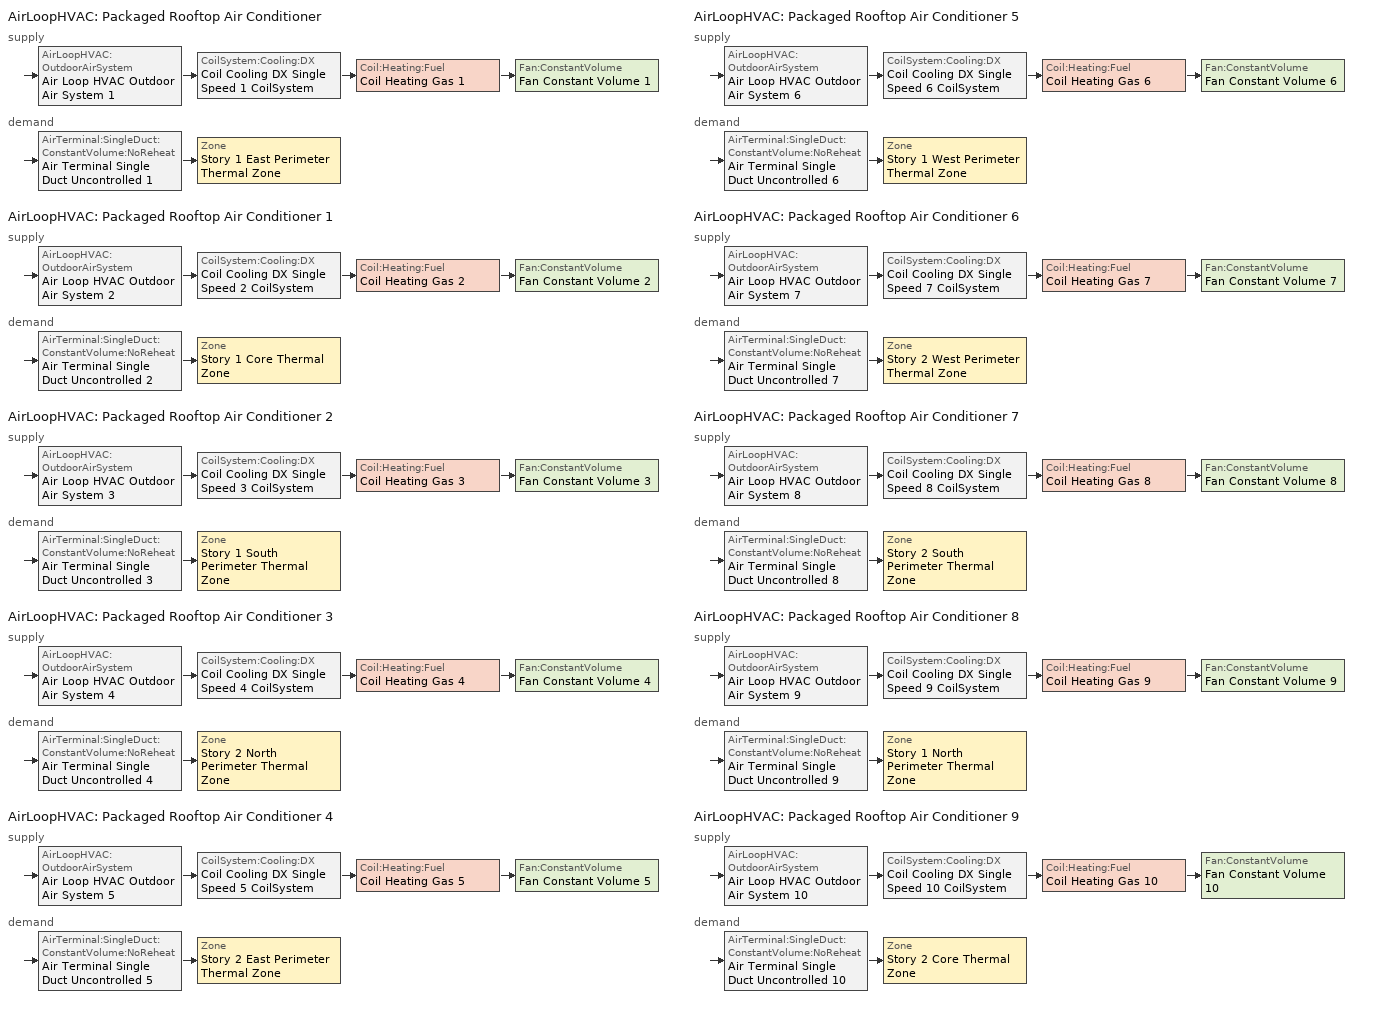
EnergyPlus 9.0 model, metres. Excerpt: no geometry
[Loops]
AirLoopHVAC 'Packaged Rooftop Air Conditioner'
 supply: AirLoopHVAC:OutdoorAirSystem 'Air Loop HVAC Outdoor Air System 1' > CoilSystem:Cooling:DX 'Coil Cooling DX Single Speed 1 CoilSystem' > Coil:Heating:Fuel 'Coil Heating Gas 1' > Fan:ConstantVolume 'Fan Constant Volume 1'
 demand: AirTerminal:SingleDuct:ConstantVolume:NoReheat 'Air Terminal Single Duct Uncontrolled 1' > Zone 'Story 1 East Perimeter Thermal Zone'
AirLoopHVAC 'Packaged Rooftop Air Conditioner 1'
 supply: AirLoopHVAC:OutdoorAirSystem 'Air Loop HVAC Outdoor Air System 2' > CoilSystem:Cooling:DX 'Coil Cooling DX Single Speed 2 CoilSystem' > Coil:Heating:Fuel 'Coil Heating Gas 2' > Fan:ConstantVolume 'Fan Constant Volume 2'
 demand: AirTerminal:SingleDuct:ConstantVolume:NoReheat 'Air Terminal Single Duct Uncontrolled 2' > Zone 'Story 1 Core Thermal Zone'
AirLoopHVAC 'Packaged Rooftop Air Conditioner 2'
 supply: AirLoopHVAC:OutdoorAirSystem 'Air Loop HVAC Outdoor Air System 3' > CoilSystem:Cooling:DX 'Coil Cooling DX Single Speed 3 CoilSystem' > Coil:Heating:Fuel 'Coil Heating Gas 3' > Fan:ConstantVolume 'Fan Constant Volume 3'
 demand: AirTerminal:SingleDuct:ConstantVolume:NoReheat 'Air Terminal Single Duct Uncontrolled 3' > Zone 'Story 1 South Perimeter Thermal Zone'
AirLoopHVAC 'Packaged Rooftop Air Conditioner 3'
 supply: AirLoopHVAC:OutdoorAirSystem 'Air Loop HVAC Outdoor Air System 4' > CoilSystem:Cooling:DX 'Coil Cooling DX Single Speed 4 CoilSystem' > Coil:Heating:Fuel 'Coil Heating Gas 4' > Fan:ConstantVolume 'Fan Constant Volume 4'
 demand: AirTerminal:SingleDuct:ConstantVolume:NoReheat 'Air Terminal Single Duct Uncontrolled 4' > Zone 'Story 2 North Perimeter Thermal Zone'
AirLoopHVAC 'Packaged Rooftop Air Conditioner 4'
 supply: AirLoopHVAC:OutdoorAirSystem 'Air Loop HVAC Outdoor Air System 5' > CoilSystem:Cooling:DX 'Coil Cooling DX Single Speed 5 CoilSystem' > Coil:Heating:Fuel 'Coil Heating Gas 5' > Fan:ConstantVolume 'Fan Constant Volume 5'
 demand: AirTerminal:SingleDuct:ConstantVolume:NoReheat 'Air Terminal Single Duct Uncontrolled 5' > Zone 'Story 2 East Perimeter Thermal Zone'
AirLoopHVAC 'Packaged Rooftop Air Conditioner 5'
 supply: AirLoopHVAC:OutdoorAirSystem 'Air Loop HVAC Outdoor Air System 6' > CoilSystem:Cooling:DX 'Coil Cooling DX Single Speed 6 CoilSystem' > Coil:Heating:Fuel 'Coil Heating Gas 6' > Fan:ConstantVolume 'Fan Constant Volume 6'
 demand: AirTerminal:SingleDuct:ConstantVolume:NoReheat 'Air Terminal Single Duct Uncontrolled 6' > Zone 'Story 1 West Perimeter Thermal Zone'
AirLoopHVAC 'Packaged Rooftop Air Conditioner 6'
 supply: AirLoopHVAC:OutdoorAirSystem 'Air Loop HVAC Outdoor Air System 7' > CoilSystem:Cooling:DX 'Coil Cooling DX Single Speed 7 CoilSystem' > Coil:Heating:Fuel 'Coil Heating Gas 7' > Fan:ConstantVolume 'Fan Constant Volume 7'
 demand: AirTerminal:SingleDuct:ConstantVolume:NoReheat 'Air Terminal Single Duct Uncontrolled 7' > Zone 'Story 2 West Perimeter Thermal Zone'
AirLoopHVAC 'Packaged Rooftop Air Conditioner 7'
 supply: AirLoopHVAC:OutdoorAirSystem 'Air Loop HVAC Outdoor Air System 8' > CoilSystem:Cooling:DX 'Coil Cooling DX Single Speed 8 CoilSystem' > Coil:Heating:Fuel 'Coil Heating Gas 8' > Fan:ConstantVolume 'Fan Constant Volume 8'
 demand: AirTerminal:SingleDuct:ConstantVolume:NoReheat 'Air Terminal Single Duct Uncontrolled 8' > Zone 'Story 2 South Perimeter Thermal Zone'
AirLoopHVAC 'Packaged Rooftop Air Conditioner 8'
 supply: AirLoopHVAC:OutdoorAirSystem 'Air Loop HVAC Outdoor Air System 9' > CoilSystem:Cooling:DX 'Coil Cooling DX Single Speed 9 CoilSystem' > Coil:Heating:Fuel 'Coil Heating Gas 9' > Fan:ConstantVolume 'Fan Constant Volume 9'
 demand: AirTerminal:SingleDuct:ConstantVolume:NoReheat 'Air Terminal Single Duct Uncontrolled 9' > Zone 'Story 1 North Perimeter Thermal Zone'
AirLoopHVAC 'Packaged Rooftop Air Conditioner 9'
 supply: AirLoopHVAC:OutdoorAirSystem 'Air Loop HVAC Outdoor Air System 10' > CoilSystem:Cooling:DX 'Coil Cooling DX Single Speed 10 CoilSystem' > Coil:Heating:Fuel 'Coil Heating Gas 10' > Fan:ConstantVolume 'Fan Constant Volume 10'
 demand: AirTerminal:SingleDuct:ConstantVolume:NoReheat 'Air Terminal Single Duct Uncontrolled 10' > Zone 'Story 2 Core Thermal Zone'
[ZoneControl:Thermostat] Control Object Type 1=ThermostatSetpoint:DualSetpoint
Name | Zone or ZoneList | Control Type Schedule | Control Name 1
Story 1 Core Thermal Zone Thermostat | Story 1 Core Thermal Zone | Story 1 Core Thermal Zone Thermostat Schedule | Thermostat Setpoint Dual Setpoint 2
Story 1 East Perimeter Thermal Zone Thermostat | Story 1 East Perimeter Thermal Zone | Story 1 East Perimeter Thermal Zone Thermostat Schedule | Thermostat Setpoint Dual Setpoint 1
Story 1 North Perimeter Thermal Zone Thermostat | Story 1 North Perimeter Thermal Zone | Story 1 North Perimeter Thermal Zone Thermostat Schedule | Thermostat Setpoint Dual Setpoint 9
Story 1 South Perimeter Thermal Zone Thermostat | Story 1 South Perimeter Thermal Zone | Story 1 South Perimeter Thermal Zone Thermostat Schedule | Thermostat Setpoint Dual Setpoint 3
Story 1 West Perimeter Thermal Zone Thermostat | Story 1 West Perimeter Thermal Zone | Story 1 West Perimeter Thermal Zone Thermostat Schedule | Thermostat Setpoint Dual Setpoint 6
Story 2 Core Thermal Zone Thermostat | Story 2 Core Thermal Zone | Story 2 Core Thermal Zone Thermostat Schedule | Thermostat Setpoint Dual Setpoint 10
Story 2 East Perimeter Thermal Zone Thermostat | Story 2 East Perimeter Thermal Zone | Story 2 East Perimeter Thermal Zone Thermostat Schedule | Thermostat Setpoint Dual Setpoint 5
Story 2 North Perimeter Thermal Zone Thermostat | Story 2 North Perimeter Thermal Zone | Story 2 North Perimeter Thermal Zone Thermostat Schedule | Thermostat Setpoint Dual Setpoint 4
Story 2 South Perimeter Thermal Zone Thermostat | Story 2 South Perimeter Thermal Zone | Story 2 South Perimeter Thermal Zone Thermostat Schedule | Thermostat Setpoint Dual Setpoint 8
Story 2 West Perimeter Thermal Zone Thermostat | Story 2 West Perimeter Thermal Zone | Story 2 West Perimeter Thermal Zone Thermostat Schedule | Thermostat Setpoint Dual Setpoint 7
[ThermostatSetpoint:DualSetpoint] Heating Setpoint Temperature Schedule=Heating Sch; Cooling Setpoint Temperature Schedule=Cooling Sch
Thermostat Setpoint Dual Setpoint 2; Thermostat Setpoint Dual Setpoint 1; Thermostat Setpoint Dual Setpoint 9; Thermostat Setpoint Dual Setpoint 3; Thermostat Setpoint Dual Setpoint 6; Thermostat Setpoint Dual Setpoint 10; Thermostat Setpoint Dual Setpoint 5; Thermostat Setpoint Dual Setpoint 4; Thermostat Setpoint Dual Setpoint 8; Thermostat Setpoint Dual Setpoint 7
[AirTerminal:SingleDuct:ConstantVolume:NoReheat] Availability Schedule=Always On Discrete; Maximum Air Flow Rate {m3/s}=AutoSize
Air Terminal Single Duct Uncontrolled 2; Air Terminal Single Duct Uncontrolled 1; Air Terminal Single Duct Uncontrolled 9; Air Terminal Single Duct Uncontrolled 3; Air Terminal Single Duct Uncontrolled 6; Air Terminal Single Duct Uncontrolled 10; Air Terminal Single Duct Uncontrolled 5; Air Terminal Single Duct Uncontrolled 4; Air Terminal Single Duct Uncontrolled 8; Air Terminal Single Duct Uncontrolled 7
[Zone equipment]
Story 1 Core Thermal Zone: Air Terminal Single Duct Uncontrolled 2
Story 1 East Perimeter Thermal Zone: Air Terminal Single Duct Uncontrolled 1
Story 1 North Perimeter Thermal Zone: Air Terminal Single Duct Uncontrolled 9
Story 1 South Perimeter Thermal Zone: Air Terminal Single Duct Uncontrolled 3
Story 1 West Perimeter Thermal Zone: Air Terminal Single Duct Uncontrolled 6
Story 2 Core Thermal Zone: Air Terminal Single Duct Uncontrolled 10
Story 2 East Perimeter Thermal Zone: Air Terminal Single Duct Uncontrolled 5
Story 2 North Perimeter Thermal Zone: Air Terminal Single Duct Uncontrolled 4
Story 2 South Perimeter Thermal Zone: Air Terminal Single Duct Uncontrolled 8
Story 2 West Perimeter Thermal Zone: Air Terminal Single Duct Uncontrolled 7
[Sizing:Zone] Zone Cooling Design Supply Air Temperature Input Method=SupplyAirTemperature; Zone Cooling Design Supply Air Temperature {C}=14; Zone Cooling Design Supply Air Temperature Difference {deltaC}=11.11; Zone Heating Design Supply Air Temperature Input Method=SupplyAirTemperature; Zone Heating Design Supply Air Temperature {C}=40; Zone Heating Design Supply Air Temperature Difference {deltaC}=11.11; Zone Cooling Design Supply Air Humidity Ratio {kgWater/kgDryAir}=0.0085; Zone Heating Design Supply Air Humidity Ratio {kgWater/kgDryAir}=0.008; Design Specification Outdoor Air Object=Baseline Model OA; Cooling Design Air Flow Method=DesignDay; Cooling Design Air Flow Rate {m3/s}=0; Cooling Minimum Air Flow per Zone Floor Area {m3/s-m2}=0.000762; Cooling Minimum Air Flow {m3/s}=0; Cooling Minimum Air Flow Fraction=0; Heating Design Air Flow Method=DesignDay; Heating Design Air Flow Rate {m3/s}=0; Heating Maximum Air Flow per Zone Floor Area {m3/s-m2}=0.002032; Heating Maximum Air Flow {m3/s}=0.141576; Heating Maximum Air Flow Fraction=0.3; Account for Dedicated Outdoor Air System=No
Name | Design Specification Zone Air Distribution Object
Story 1 Core Thermal Zone | Story 1 Core Thermal Zone Design Spec Zone Air Dist
Story 1 East Perimeter Thermal Zone | Story 1 East Perimeter Thermal Zone Design Spec Zone Air Dist
Story 1 North Perimeter Thermal Zone | Story 1 North Perimeter Thermal Zone Design Spec Zone Air Dist
Story 1 South Perimeter Thermal Zone | Story 1 South Perimeter Thermal Zone Design Spec Zone Air Dist
Story 1 West Perimeter Thermal Zone | Story 1 West Perimeter Thermal Zone Design Spec Zone Air Dist
Story 2 Core Thermal Zone | Story 2 Core Thermal Zone Design Spec Zone Air Dist
Story 2 East Perimeter Thermal Zone | Story 2 East Perimeter Thermal Zone Design Spec Zone Air Dist
Story 2 North Perimeter Thermal Zone | Story 2 North Perimeter Thermal Zone Design Spec Zone Air Dist
Story 2 South Perimeter Thermal Zone | Story 2 South Perimeter Thermal Zone Design Spec Zone Air Dist
Story 2 West Perimeter Thermal Zone | Story 2 West Perimeter Thermal Zone Design Spec Zone Air Dist
[DesignSpecification:ZoneAirDistribution] Zone Air Distribution Effectiveness in Cooling Mode=1; Zone Air Distribution Effectiveness in Heating Mode=1
Story 1 Core Thermal Zone Design Spec Zone Air Dist; Story 1 East Perimeter Thermal Zone Design Spec Zone Air Dist; Story 1 North Perimeter Thermal Zone Design Spec Zone Air Dist; Story 1 South Perimeter Thermal Zone Design Spec Zone Air Dist; Story 1 West Perimeter Thermal Zone Design Spec Zone Air Dist; Story 2 Core Thermal Zone Design Spec Zone Air Dist; Story 2 East Perimeter Thermal Zone Design Spec Zone Air Dist; Story 2 North Perimeter Thermal Zone Design Spec Zone Air Dist; Story 2 South Perimeter Thermal Zone Design Spec Zone Air Dist; Story 2 West Perimeter Thermal Zone Design Spec Zone Air Dist
[Controller:MechanicalVentilation] Availability Schedule=Always On Discrete; Demand Controlled Ventilation=No; System Outdoor Air Method=ZoneSum; Design Specification Outdoor Air Object Name 1=Baseline Model OA
Name | Zone Name 1 | Design Specification Zone Air Distribution Object Name 1
Controller Mechanical Ventilation 2 | Story 1 Core Thermal Zone | Story 1 Core Thermal Zone Design Spec Zone Air Dist
Controller Mechanical Ventilation 1 | Story 1 East Perimeter Thermal Zone | Story 1 East Perimeter Thermal Zone Design Spec Zone Air Dist
Controller Mechanical Ventilation 9 | Story 1 North Perimeter Thermal Zone | Story 1 North Perimeter Thermal Zone Design Spec Zone Air Dist
Controller Mechanical Ventilation 3 | Story 1 South Perimeter Thermal Zone | Story 1 South Perimeter Thermal Zone Design Spec Zone Air Dist
Controller Mechanical Ventilation 6 | Story 1 West Perimeter Thermal Zone | Story 1 West Perimeter Thermal Zone Design Spec Zone Air Dist
Controller Mechanical Ventilation 10 | Story 2 Core Thermal Zone | Story 2 Core Thermal Zone Design Spec Zone Air Dist
Controller Mechanical Ventilation 5 | Story 2 East Perimeter Thermal Zone | Story 2 East Perimeter Thermal Zone Design Spec Zone Air Dist
Controller Mechanical Ventilation 4 | Story 2 North Perimeter Thermal Zone | Story 2 North Perimeter Thermal Zone Design Spec Zone Air Dist
Controller Mechanical Ventilation 8 | Story 2 South Perimeter Thermal Zone | Story 2 South Perimeter Thermal Zone Design Spec Zone Air Dist
Controller Mechanical Ventilation 7 | Story 2 West Perimeter Thermal Zone | Story 2 West Perimeter Thermal Zone Design Spec Zone Air Dist
[DesignSpecification:OutdoorAir]
Baseline Model OA: Outdoor Air Method=Sum; Outdoor Air Flow per Person {m3/s-person}=0.00943895; Outdoor Air Flow per Zone Floor Area {m3/s-m2}=0; Outdoor Air Flow per Zone {m3/s}=0; Outdoor Air Flow Air Changes per Hour {1/hr}=0
[AirLoopHVAC] Design Supply Air Flow Rate {m3/s}=AutoSize
Packaged Rooftop Air Conditioner; Packaged Rooftop Air Conditioner 1; Packaged Rooftop Air Conditioner 2; Packaged Rooftop Air Conditioner 3; Packaged Rooftop Air Conditioner 4; Packaged Rooftop Air Conditioner 5; Packaged Rooftop Air Conditioner 6; Packaged Rooftop Air Conditioner 7; Packaged Rooftop Air Conditioner 8; Packaged Rooftop Air Conditioner 9
[Sizing:System] Type of Load to Size On=Sensible; Design Outdoor Air Flow Rate {m3/s}=Autosize; Central Heating Maximum System Air Flow Ratio=1; Preheat Design Temperature {C}=7; Preheat Design Humidity Ratio {kgWater/kgDryAir}=0.008; Precool Design Temperature {C}=12.8; Precool Design Humidity Ratio {kgWater/kgDryAir}=0.008; Central Cooling Design Supply Air Temperature {C}=12.8; Central Heating Design Supply Air Temperature {C}=40; Type of Zone Sum to Use=NonCoincident; 100% Outdoor Air in Cooling=Yes; 100% Outdoor Air in Heating=Yes; Central Cooling Design Supply Air Humidity Ratio {kgWater/kgDryAir}=0.0085; Central Heating Design Supply Air Humidity Ratio {kgWater/kgDryAir}=0.008; Cooling Supply Air Flow Rate Method=DesignDay; Cooling Supply Air Flow Rate {m3/s}=0; Cooling Supply Air Flow Rate Per Floor Area {m3/s-m2}=0.00996765; Cooling Fraction of Autosized Cooling Supply Air Flow Rate=1; Cooling Supply Air Flow Rate Per Unit Cooling Capacity {m3/s-W}=3.94755e-05; Heating Supply Air Flow Rate Method=DesignDay; Heating Supply Air Flow Rate {m3/s}=0; Heating Supply Air Flow Rate Per Floor Area {m3/s-m2}=0.00996765; Heating Fraction of Autosized Heating Supply Air Flow Rate=1; Heating Fraction of Autosized Cooling Supply Air Flow Rate=1; Heating Supply Air Flow Rate Per Unit Heating Capacity {m3/s-W}=3.15882e-05; System Outdoor Air Method=ZoneSum; Zone Maximum Outdoor Air Fraction=1; Cooling Design Capacity Method=CoolingDesignCapacity; Cooling Design Capacity {W}=Autosize; Cooling Design Capacity Per Floor Area {W/m2}=234.7; Fraction of Autosized Cooling Design Capacity=1; Heating Design Capacity Method=HeatingDesignCapacity; Heating Design Capacity {W}=Autosize; Heating Design Capacity Per Floor Area {W/m2}=157; Fraction of Autosized Heating Design Capacity=1; Central Cooling Capacity Control Method=OnOff
Packaged Rooftop Air Conditioner; Packaged Rooftop Air Conditioner 1; Packaged Rooftop Air Conditioner 2; Packaged Rooftop Air Conditioner 3; Packaged Rooftop Air Conditioner 4; Packaged Rooftop Air Conditioner 5; Packaged Rooftop Air Conditioner 6; Packaged Rooftop Air Conditioner 7; Packaged Rooftop Air Conditioner 8; Packaged Rooftop Air Conditioner 9
[Controller:OutdoorAir] Minimum Outdoor Air Flow Rate {m3/s}=0; Maximum Outdoor Air Flow Rate {m3/s}=Autosize; Economizer Control Type=NoEconomizer; Economizer Control Action Type=ModulateFlow; Economizer Maximum Limit Dry-Bulb Temperature {C}=28; Economizer Maximum Limit Enthalpy {J/kg}=64000; Economizer Minimum Limit Dry-Bulb Temperature {C}=-100; Lockout Type=NoLockout; Minimum Limit Type=FixedMinimum; High Humidity Control=No; Control High Indoor Humidity Based on Outdoor Humidity Ratio=Yes; Heat Recovery Bypass Control Type=BypassWhenWithinEconomizerLimits
Name | Mechanical Ventilation Controller
Controller Outdoor Air 1 | Controller Mechanical Ventilation 1
Controller Outdoor Air 2 | Controller Mechanical Ventilation 2
Controller Outdoor Air 3 | Controller Mechanical Ventilation 3
Controller Outdoor Air 4 | Controller Mechanical Ventilation 4
Controller Outdoor Air 5 | Controller Mechanical Ventilation 5
Controller Outdoor Air 6 | Controller Mechanical Ventilation 6
Controller Outdoor Air 7 | Controller Mechanical Ventilation 7
Controller Outdoor Air 8 | Controller Mechanical Ventilation 8
Controller Outdoor Air 9 | Controller Mechanical Ventilation 9
Controller Outdoor Air 10 | Controller Mechanical Ventilation 10
[SetpointManager:MixedAir] Control Variable=Temperature
Node 18 OS Default SPM; Node 19 OS Default SPM; Node 20 OS Default SPM; Node 29 OS Default SPM; Node 30 OS Default SPM; Node 31 OS Default SPM; Node 40 OS Default SPM; Node 41 OS Default SPM; Node 42 OS Default SPM; Node 51 OS Default SPM; Node 52 OS Default SPM; Node 53 OS Default SPM; Node 62 OS Default SPM; Node 63 OS Default SPM; Node 64 OS Default SPM; Node 73 OS Default SPM; Node 74 OS Default SPM; Node 75 OS Default SPM; Node 84 OS Default SPM; Node 85 OS Default SPM; Node 86 OS Default SPM; Node 95 OS Default SPM; Node 96 OS Default SPM; Node 97 OS Default SPM; Node 106 OS Default SPM; Node 107 OS Default SPM; Node 108 OS Default SPM; Node 117 OS Default SPM; Node 118 OS Default SPM; Node 119 OS Default SPM
[CoilSystem:Cooling:DX] Availability Schedule=Always On Discrete
Name | Cooling Coil
Coil Cooling DX Single Speed 1 CoilSystem | Coil Cooling DX Single Speed 1
Coil Cooling DX Single Speed 2 CoilSystem | Coil Cooling DX Single Speed 2
Coil Cooling DX Single Speed 3 CoilSystem | Coil Cooling DX Single Speed 3
Coil Cooling DX Single Speed 4 CoilSystem | Coil Cooling DX Single Speed 4
Coil Cooling DX Single Speed 5 CoilSystem | Coil Cooling DX Single Speed 5
Coil Cooling DX Single Speed 6 CoilSystem | Coil Cooling DX Single Speed 6
Coil Cooling DX Single Speed 7 CoilSystem | Coil Cooling DX Single Speed 7
Coil Cooling DX Single Speed 8 CoilSystem | Coil Cooling DX Single Speed 8
Coil Cooling DX Single Speed 9 CoilSystem | Coil Cooling DX Single Speed 9
Coil Cooling DX Single Speed 10 CoilSystem | Coil Cooling DX Single Speed 10
[Coil:Cooling:DX:SingleSpeed] Availability Schedule=Always On Discrete; Gross Rated Total Cooling Capacity {W}=Autosize; Gross Rated Sensible Heat Ratio=Autosize; Gross Rated Cooling COP {W/W}=3; Rated Air Flow Rate {m3/s}=Autosize; Rated Evaporator Fan Power Per Volume Flow Rate {W/(m3/s)}=773.3; Condenser Type=AirCooled; Evaporative Condenser Effectiveness=0; Evaporative Condenser Air Flow Rate {m3/s}=Autosize; Evaporative Condenser Pump Rated Power Consumption {W}=Autosize; Crankcase Heater Capacity {W}=0; Maximum Outdoor Dry-Bulb Temperature for Crankcase Heater Operation {C}=0; Basin Heater Capacity {W/K}=0; Basin Heater Setpoint Temperature {C}=10
Name | Total Cooling Capacity Function of Temperature Curve | Total Cooling Capacity Function of Flow Fraction Curve | Energy Input Ratio Function of Temperature Curve | Energy Input Ratio Function of Flow Fraction Curve | Part Load Fraction Correlation Curve
Coil Cooling DX Single Speed 1 | Curve Biquadratic 1 | Curve Quadratic 1 | Curve Biquadratic 2 | Curve Quadratic 2 | Curve Quadratic 3
Coil Cooling DX Single Speed 2 | Curve Biquadratic 3 | Curve Quadratic 4 | Curve Biquadratic 4 | Curve Quadratic 5 | Curve Quadratic 6
Coil Cooling DX Single Speed 3 | Curve Biquadratic 5 | Curve Quadratic 7 | Curve Biquadratic 6 | Curve Quadratic 8 | Curve Quadratic 9
Coil Cooling DX Single Speed 4 | Curve Biquadratic 7 | Curve Quadratic 10 | Curve Biquadratic 8 | Curve Quadratic 11 | Curve Quadratic 12
Coil Cooling DX Single Speed 5 | Curve Biquadratic 9 | Curve Quadratic 13 | Curve Biquadratic 10 | Curve Quadratic 14 | Curve Quadratic 15
Coil Cooling DX Single Speed 6 | Curve Biquadratic 11 | Curve Quadratic 16 | Curve Biquadratic 12 | Curve Quadratic 17 | Curve Quadratic 18
Coil Cooling DX Single Speed 7 | Curve Biquadratic 13 | Curve Quadratic 19 | Curve Biquadratic 14 | Curve Quadratic 20 | Curve Quadratic 21
Coil Cooling DX Single Speed 8 | Curve Biquadratic 15 | Curve Quadratic 22 | Curve Biquadratic 16 | Curve Quadratic 23 | Curve Quadratic 24
Coil Cooling DX Single Speed 9 | Curve Biquadratic 17 | Curve Quadratic 25 | Curve Biquadratic 18 | Curve Quadratic 26 | Curve Quadratic 27
Coil Cooling DX Single Speed 10 | Curve Biquadratic 19 | Curve Quadratic 28 | Curve Biquadratic 20 | Curve Quadratic 29 | Curve Quadratic 30
[Coil:Heating:Fuel] Availability Schedule=Always On Discrete; Fuel Type=NaturalGas; Burner Efficiency=0.8; Nominal Capacity {W}=AutoSize; Parasitic Electric Load {W}=0; Parasitic Fuel Load {W}=0
Coil Heating Gas 1; Coil Heating Gas 2; Coil Heating Gas 3; Coil Heating Gas 4; Coil Heating Gas 5; Coil Heating Gas 6; Coil Heating Gas 7; Coil Heating Gas 8; Coil Heating Gas 9; Coil Heating Gas 10
[Fan:ConstantVolume] Availability Schedule=Always On Discrete; Fan Total Efficiency=0.7; Pressure Rise {Pa}=500; Maximum Flow Rate {m3/s}=AutoSize; Motor Efficiency=0.9; Motor In Airstream Fraction=1
Fan Constant Volume 1; Fan Constant Volume 2; Fan Constant Volume 3; Fan Constant Volume 4; Fan Constant Volume 5; Fan Constant Volume 6; Fan Constant Volume 7; Fan Constant Volume 8; Fan Constant Volume 9; Fan Constant Volume 10
[SetpointManager:SingleZone:Reheat] Control Variable=Temperature; Minimum Supply Air Temperature {C}=14; Maximum Supply Air Temperature {C}=40
Name | Control Zone
Setpoint Manager Single Zone Reheat 1 | Story 1 East Perimeter Thermal Zone
Setpoint Manager Single Zone Reheat 2 | Story 1 Core Thermal Zone
Setpoint Manager Single Zone Reheat 3 | Story 1 South Perimeter Thermal Zone
Setpoint Manager Single Zone Reheat 4 | Story 2 North Perimeter Thermal Zone
Setpoint Manager Single Zone Reheat 5 | Story 2 East Perimeter Thermal Zone
Setpoint Manager Single Zone Reheat 6 | Story 1 West Perimeter Thermal Zone
Setpoint Manager Single Zone Reheat 7 | Story 2 West Perimeter Thermal Zone
Setpoint Manager Single Zone Reheat 8 | Story 2 South Perimeter Thermal Zone
Setpoint Manager Single Zone Reheat 9 | Story 1 North Perimeter Thermal Zone
Setpoint Manager Single Zone Reheat 10 | Story 2 Core Thermal Zone
[EnergyManagementSystem:Sensor]
Name | Output:Variable or Output:Meter Index Key | Output:Variable or Output:Meter
Packaged_Rooftop_Air_Conditioner_1_Exhaust_Air_Flow_Sensor | Node 28 | System Node Mass Flow Rate
Packaged_Rooftop_Air_Conditioner_1_Exhaust_Air_Humidity_Sensor | Node 28 | System Node Relative Humidity
Packaged_Rooftop_Air_Conditioner_1_Exhaust_Air_Pressure_Sensor | Node 28 | System Node Pressure
Packaged_Rooftop_Air_Conditioner_1_Exhaust_Air_Temp_Sensor | Node 28 | System Node Temperature
Packaged_Rooftop_Air_Conditioner_1_Outside_Air_Damper_Sensor | Packaged Rooftop Air Conditioner 1 | Air System Outdoor Air Flow Fraction
Packaged_Rooftop_Air_Conditioner_1_Outside_Air_Flow_Sensor | Node 27 | System Node Mass Flow Rate
Packaged_Rooftop_Air_Conditioner_1_Outside_Air_Humidity_Sensor | Node 27 | System Node Relative Humidity
Packaged_Rooftop_Air_Conditioner_1_Outside_Air_Pressure_Sensor | Node 27 | System Node Pressure
Packaged_Rooftop_Air_Conditioner_1_Outside_Air_Temp_Sensor | Node 27 | System Node Temperature
Packaged_Rooftop_Air_Conditioner_1_Return_Air_Flow_Sensor | Node 22 | System Node Mass Flow Rate
Packaged_Rooftop_Air_Conditioner_1_Return_Air_Humidity_Sensor | Node 22 | System Node Relative Humidity
Packaged_Rooftop_Air_Conditioner_1_Return_Air_Pressure_Sensor | Node 22 | System Node Pressure
Packaged_Rooftop_Air_Conditioner_1_Return_Air_Temp_Sensor | Node 22 | System Node Temperature
Packaged_Rooftop_Air_Conditioner_2_Exhaust_Air_Flow_Sensor | Node 39 | System Node Mass Flow Rate
Packaged_Rooftop_Air_Conditioner_2_Exhaust_Air_Humidity_Sensor | Node 39 | System Node Relative Humidity
Packaged_Rooftop_Air_Conditioner_2_Exhaust_Air_Pressure_Sensor | Node 39 | System Node Pressure
Packaged_Rooftop_Air_Conditioner_2_Exhaust_Air_Temp_Sensor | Node 39 | System Node Temperature
Packaged_Rooftop_Air_Conditioner_2_Outside_Air_Damper_Sensor | Packaged Rooftop Air Conditioner 2 | Air System Outdoor Air Flow Fraction
Packaged_Rooftop_Air_Conditioner_2_Outside_Air_Flow_Sensor | Node 38 | System Node Mass Flow Rate
Packaged_Rooftop_Air_Conditioner_2_Outside_Air_Humidity_Sensor | Node 38 | System Node Relative Humidity
Packaged_Rooftop_Air_Conditioner_2_Outside_Air_Pressure_Sensor | Node 38 | System Node Pressure
Packaged_Rooftop_Air_Conditioner_2_Outside_Air_Temp_Sensor | Node 38 | System Node Temperature
Packaged_Rooftop_Air_Conditioner_2_Return_Air_Flow_Sensor | Node 33 | System Node Mass Flow Rate
Packaged_Rooftop_Air_Conditioner_2_Return_Air_Humidity_Sensor | Node 33 | System Node Relative Humidity
Packaged_Rooftop_Air_Conditioner_2_Return_Air_Pressure_Sensor | Node 33 | System Node Pressure
Packaged_Rooftop_Air_Conditioner_2_Return_Air_Temp_Sensor | Node 33 | System Node Temperature
Packaged_Rooftop_Air_Conditioner_3_Exhaust_Air_Flow_Sensor | Node 50 | System Node Mass Flow Rate
Packaged_Rooftop_Air_Conditioner_3_Exhaust_Air_Humidity_Sensor | Node 50 | System Node Relative Humidity
Packaged_Rooftop_Air_Conditioner_3_Exhaust_Air_Pressure_Sensor | Node 50 | System Node Pressure
Packaged_Rooftop_Air_Conditioner_3_Exhaust_Air_Temp_Sensor | Node 50 | System Node Temperature
Packaged_Rooftop_Air_Conditioner_3_Outside_Air_Damper_Sensor | Packaged Rooftop Air Conditioner 3 | Air System Outdoor Air Flow Fraction
Packaged_Rooftop_Air_Conditioner_3_Outside_Air_Flow_Sensor | Node 49 | System Node Mass Flow Rate
Packaged_Rooftop_Air_Conditioner_3_Outside_Air_Humidity_Sensor | Node 49 | System Node Relative Humidity
Packaged_Rooftop_Air_Conditioner_3_Outside_Air_Pressure_Sensor | Node 49 | System Node Pressure
Packaged_Rooftop_Air_Conditioner_3_Outside_Air_Temp_Sensor | Node 49 | System Node Temperature
Packaged_Rooftop_Air_Conditioner_3_Return_Air_Flow_Sensor | Node 44 | System Node Mass Flow Rate
Packaged_Rooftop_Air_Conditioner_3_Return_Air_Humidity_Sensor | Node 44 | System Node Relative Humidity
Packaged_Rooftop_Air_Conditioner_3_Return_Air_Pressure_Sensor | Node 44 | System Node Pressure
Packaged_Rooftop_Air_Conditioner_3_Return_Air_Temp_Sensor | Node 44 | System Node Temperature
Packaged_Rooftop_Air_Conditioner_4_Exhaust_Air_Flow_Sensor | Node 61 | System Node Mass Flow Rate
Packaged_Rooftop_Air_Conditioner_4_Exhaust_Air_Humidity_Sensor | Node 61 | System Node Relative Humidity
Packaged_Rooftop_Air_Conditioner_4_Exhaust_Air_Pressure_Sensor | Node 61 | System Node Pressure
Packaged_Rooftop_Air_Conditioner_4_Exhaust_Air_Temp_Sensor | Node 61 | System Node Temperature
Packaged_Rooftop_Air_Conditioner_4_Outside_Air_Damper_Sensor | Packaged Rooftop Air Conditioner 4 | Air System Outdoor Air Flow Fraction
Packaged_Rooftop_Air_Conditioner_4_Outside_Air_Flow_Sensor | Node 60 | System Node Mass Flow Rate
Packaged_Rooftop_Air_Conditioner_4_Outside_Air_Humidity_Sensor | Node 60 | System Node Relative Humidity
Packaged_Rooftop_Air_Conditioner_4_Outside_Air_Pressure_Sensor | Node 60 | System Node Pressure
Packaged_Rooftop_Air_Conditioner_4_Outside_Air_Temp_Sensor | Node 60 | System Node Temperature
Packaged_Rooftop_Air_Conditioner_4_Return_Air_Flow_Sensor | Node 55 | System Node Mass Flow Rate
Packaged_Rooftop_Air_Conditioner_4_Return_Air_Humidity_Sensor | Node 55 | System Node Relative Humidity
Packaged_Rooftop_Air_Conditioner_4_Return_Air_Pressure_Sensor | Node 55 | System Node Pressure
Packaged_Rooftop_Air_Conditioner_4_Return_Air_Temp_Sensor | Node 55 | System Node Temperature
Packaged_Rooftop_Air_Conditioner_5_Exhaust_Air_Flow_Sensor | Node 72 | System Node Mass Flow Rate
Packaged_Rooftop_Air_Conditioner_5_Exhaust_Air_Humidity_Sensor | Node 72 | System Node Relative Humidity
Packaged_Rooftop_Air_Conditioner_5_Exhaust_Air_Pressure_Sensor | Node 72 | System Node Pressure
Packaged_Rooftop_Air_Conditioner_5_Exhaust_Air_Temp_Sensor | Node 72 | System Node Temperature
Packaged_Rooftop_Air_Conditioner_5_Outside_Air_Damper_Sensor | Packaged Rooftop Air Conditioner 5 | Air System Outdoor Air Flow Fraction
Packaged_Rooftop_Air_Conditioner_5_Outside_Air_Flow_Sensor | Node 71 | System Node Mass Flow Rate
Packaged_Rooftop_Air_Conditioner_5_Outside_Air_Humidity_Sensor | Node 71 | System Node Relative Humidity
Packaged_Rooftop_Air_Conditioner_5_Outside_Air_Pressure_Sensor | Node 71 | System Node Pressure
Packaged_Rooftop_Air_Conditioner_5_Outside_Air_Temp_Sensor | Node 71 | System Node Temperature
Packaged_Rooftop_Air_Conditioner_5_Return_Air_Flow_Sensor | Node 66 | System Node Mass Flow Rate
Packaged_Rooftop_Air_Conditioner_5_Return_Air_Humidity_Sensor | Node 66 | System Node Relative Humidity
Packaged_Rooftop_Air_Conditioner_5_Return_Air_Pressure_Sensor | Node 66 | System Node Pressure
Packaged_Rooftop_Air_Conditioner_5_Return_Air_Temp_Sensor | Node 66 | System Node Temperature
Packaged_Rooftop_Air_Conditioner_6_Exhaust_Air_Flow_Sensor | Node 83 | System Node Mass Flow Rate
Packaged_Rooftop_Air_Conditioner_6_Exhaust_Air_Humidity_Sensor | Node 83 | System Node Relative Humidity
Packaged_Rooftop_Air_Conditioner_6_Exhaust_Air_Pressure_Sensor | Node 83 | System Node Pressure
Packaged_Rooftop_Air_Conditioner_6_Exhaust_Air_Temp_Sensor | Node 83 | System Node Temperature
Packaged_Rooftop_Air_Conditioner_6_Outside_Air_Damper_Sensor | Packaged Rooftop Air Conditioner 6 | Air System Outdoor Air Flow Fraction
Packaged_Rooftop_Air_Conditioner_6_Outside_Air_Flow_Sensor | Node 82 | System Node Mass Flow Rate
Packaged_Rooftop_Air_Conditioner_6_Outside_Air_Humidity_Sensor | Node 82 | System Node Relative Humidity
Packaged_Rooftop_Air_Conditioner_6_Outside_Air_Pressure_Sensor | Node 82 | System Node Pressure
Packaged_Rooftop_Air_Conditioner_6_Outside_Air_Temp_Sensor | Node 82 | System Node Temperature
Packaged_Rooftop_Air_Conditioner_6_Return_Air_Flow_Sensor | Node 77 | System Node Mass Flow Rate
Packaged_Rooftop_Air_Conditioner_6_Return_Air_Humidity_Sensor | Node 77 | System Node Relative Humidity
Packaged_Rooftop_Air_Conditioner_6_Return_Air_Pressure_Sensor | Node 77 | System Node Pressure
Packaged_Rooftop_Air_Conditioner_6_Return_Air_Temp_Sensor | Node 77 | System Node Temperature
Packaged_Rooftop_Air_Conditioner_7_Exhaust_Air_Flow_Sensor | Node 94 | System Node Mass Flow Rate
Packaged_Rooftop_Air_Conditioner_7_Exhaust_Air_Humidity_Sensor | Node 94 | System Node Relative Humidity
Packaged_Rooftop_Air_Conditioner_7_Exhaust_Air_Pressure_Sensor | Node 94 | System Node Pressure
Packaged_Rooftop_Air_Conditioner_7_Exhaust_Air_Temp_Sensor | Node 94 | System Node Temperature
Packaged_Rooftop_Air_Conditioner_7_Outside_Air_Damper_Sensor | Packaged Rooftop Air Conditioner 7 | Air System Outdoor Air Flow Fraction
Packaged_Rooftop_Air_Conditioner_7_Outside_Air_Flow_Sensor | Node 93 | System Node Mass Flow Rate
Packaged_Rooftop_Air_Conditioner_7_Outside_Air_Humidity_Sensor | Node 93 | System Node Relative Humidity
Packaged_Rooftop_Air_Conditioner_7_Outside_Air_Pressure_Sensor | Node 93 | System Node Pressure
Packaged_Rooftop_Air_Conditioner_7_Outside_Air_Temp_Sensor | Node 93 | System Node Temperature
Packaged_Rooftop_Air_Conditioner_7_Return_Air_Flow_Sensor | Node 88 | System Node Mass Flow Rate
Packaged_Rooftop_Air_Conditioner_7_Return_Air_Humidity_Sensor | Node 88 | System Node Relative Humidity
Packaged_Rooftop_Air_Conditioner_7_Return_Air_Pressure_Sensor | Node 88 | System Node Pressure
Packaged_Rooftop_Air_Conditioner_7_Return_Air_Temp_Sensor | Node 88 | System Node Temperature
Packaged_Rooftop_Air_Conditioner_8_Exhaust_Air_Flow_Sensor | Node 105 | System Node Mass Flow Rate
Packaged_Rooftop_Air_Conditioner_8_Exhaust_Air_Humidity_Sensor | Node 105 | System Node Relative Humidity
Packaged_Rooftop_Air_Conditioner_8_Exhaust_Air_Pressure_Sensor | Node 105 | System Node Pressure
Packaged_Rooftop_Air_Conditioner_8_Exhaust_Air_Temp_Sensor | Node 105 | System Node Temperature
Packaged_Rooftop_Air_Conditioner_8_Outside_Air_Damper_Sensor | Packaged Rooftop Air Conditioner 8 | Air System Outdoor Air Flow Fraction
Packaged_Rooftop_Air_Conditioner_8_Outside_Air_Flow_Sensor | Node 104 | System Node Mass Flow Rate
Packaged_Rooftop_Air_Conditioner_8_Outside_Air_Humidity_Sensor | Node 104 | System Node Relative Humidity
Packaged_Rooftop_Air_Conditioner_8_Outside_Air_Pressure_Sensor | Node 104 | System Node Pressure
Packaged_Rooftop_Air_Conditioner_8_Outside_Air_Temp_Sensor | Node 104 | System Node Temperature
Packaged_Rooftop_Air_Conditioner_8_Return_Air_Flow_Sensor | Node 99 | System Node Mass Flow Rate
Packaged_Rooftop_Air_Conditioner_8_Return_Air_Humidity_Sensor | Node 99 | System Node Relative Humidity
Packaged_Rooftop_Air_Conditioner_8_Return_Air_Pressure_Sensor | Node 99 | System Node Pressure
Packaged_Rooftop_Air_Conditioner_8_Return_Air_Temp_Sensor | Node 99 | System Node Temperature
Packaged_Rooftop_Air_Conditioner_9_Exhaust_Air_Flow_Sensor | Node 116 | System Node Mass Flow Rate
Packaged_Rooftop_Air_Conditioner_9_Exhaust_Air_Humidity_Sensor | Node 116 | System Node Relative Humidity
Packaged_Rooftop_Air_Conditioner_9_Exhaust_Air_Pressure_Sensor | Node 116 | System Node Pressure
Packaged_Rooftop_Air_Conditioner_9_Exhaust_Air_Temp_Sensor | Node 116 | System Node Temperature
Packaged_Rooftop_Air_Conditioner_9_Outside_Air_Damper_Sensor | Packaged Rooftop Air Conditioner 9 | Air System Outdoor Air Flow Fraction
Packaged_Rooftop_Air_Conditioner_9_Outside_Air_Flow_Sensor | Node 115 | System Node Mass Flow Rate
Packaged_Rooftop_Air_Conditioner_9_Outside_Air_Humidity_Sensor | Node 115 | System Node Relative Humidity
Packaged_Rooftop_Air_Conditioner_9_Outside_Air_Pressure_Sensor | Node 115 | System Node Pressure
Packaged_Rooftop_Air_Conditioner_9_Outside_Air_Temp_Sensor | Node 115 | System Node Temperature
Packaged_Rooftop_Air_Conditioner_9_Return_Air_Flow_Sensor | Node 110 | System Node Mass Flow Rate
Packaged_Rooftop_Air_Conditioner_9_Return_Air_Humidity_Sensor | Node 110 | System Node Relative Humidity
Packaged_Rooftop_Air_Conditioner_9_Return_Air_Pressure_Sensor | Node 110 | System Node Pressure
Packaged_Rooftop_Air_Conditioner_9_Return_Air_Temp_Sensor | Node 110 | System Node Temperature
Packaged_Rooftop_Air_Conditioner_Exhaust_Air_Flow_Sensor | Node 17 | System Node Mass Flow Rate
Packaged_Rooftop_Air_Conditioner_Exhaust_Air_Humidity_Sensor | Node 17 | System Node Relative Humidity
Packaged_Rooftop_Air_Conditioner_Exhaust_Air_Pressure_Sensor | Node 17 | System Node Pressure
Packaged_Rooftop_Air_Conditioner_Exhaust_Air_Temp_Sensor | Node 17 | System Node Temperature
Packaged_Rooftop_Air_Conditioner_Outside_Air_Damper_Sensor | Packaged Rooftop Air Conditioner | Air System Outdoor Air Flow Fraction
Packaged_Rooftop_Air_Conditioner_Outside_Air_Flow_Sensor | Node 16 | System Node Mass Flow Rate
Packaged_Rooftop_Air_Conditioner_Outside_Air_Humidity_Sensor | Node 16 | System Node Relative Humidity
Packaged_Rooftop_Air_Conditioner_Outside_Air_Pressure_Sensor | Node 16 | System Node Pressure
Packaged_Rooftop_Air_Conditioner_Outside_Air_Temp_Sensor | Node 16 | System Node Temperature
Packaged_Rooftop_Air_Conditioner_Return_Air_Flow_Sensor | Node 11 | System Node Mass Flow Rate
Packaged_Rooftop_Air_Conditioner_Return_Air_Humidity_Sensor | Node 11 | System Node Relative Humidity
Packaged_Rooftop_Air_Conditioner_Return_Air_Pressure_Sensor | Node 11 | System Node Pressure
Packaged_Rooftop_Air_Conditioner_Return_Air_Temp_Sensor | Node 11 | System Node Temperature
[EnergyManagementSystem:Actuator] Actuated Component Type=Outdoor Air Controller; Actuated Component Control Type=Air Mass Flow Rate
Name | Actuated Component Unique
Packaged_Rooftop_Air_Conditioner_1_Outside_Air_Mass_Flow_Rate | Controller Outdoor Air 2
Packaged_Rooftop_Air_Conditioner_2_Outside_Air_Mass_Flow_Rate | Controller Outdoor Air 3
Packaged_Rooftop_Air_Conditioner_3_Outside_Air_Mass_Flow_Rate | Controller Outdoor Air 4
Packaged_Rooftop_Air_Conditioner_4_Outside_Air_Mass_Flow_Rate | Controller Outdoor Air 5
Packaged_Rooftop_Air_Conditioner_5_Outside_Air_Mass_Flow_Rate | Controller Outdoor Air 6
Packaged_Rooftop_Air_Conditioner_6_Outside_Air_Mass_Flow_Rate | Controller Outdoor Air 7
Packaged_Rooftop_Air_Conditioner_7_Outside_Air_Mass_Flow_Rate | Controller Outdoor Air 8
Packaged_Rooftop_Air_Conditioner_8_Outside_Air_Mass_Flow_Rate | Controller Outdoor Air 9
Packaged_Rooftop_Air_Conditioner_9_Outside_Air_Mass_Flow_Rate | Controller Outdoor Air 10
Packaged_Rooftop_Air_Conditioner_Outside_Air_Mass_Flow_Rate | Controller Outdoor Air 1
[Schedule:Compact]
Story 1 Core Thermal Zone Thermostat Schedule; Story 1 East Perimeter Thermal Zone Thermostat Schedule; Story 1 North Perimeter Thermal Zone Thermostat Schedule; Story 1 South Perimeter Thermal Zone Thermostat Schedule; Story 1 West Perimeter Thermal Zone Thermostat Schedule; Story 2 Core Thermal Zone Thermostat Schedule; Story 2 East Perimeter Thermal Zone Thermostat Schedule; Story 2 North Perimeter Thermal Zone Thermostat Schedule; Story 2 South Perimeter Thermal Zone Thermostat Schedule; Story 2 West Perimeter Thermal Zone Thermostat Schedule: Through: 12/31, For: AllDays, Until: 24:00, 4
[Schedule:Day:Interval]
Heating Sch Default: No, 24:00, 24
Cooling Sch Default: No, 24:00, 28
[Schedule:Week:Daily]
Heating Sch Week Rule - Jan1-Dec31: Heating Sch Default, Heating Sch Default, Heating Sch Default, Heating Sch Default, Heating Sch Default, Heating Sch Default, Heating Sch Default, Heating Sch Default, Heating Sch Default, Heating Sch Default, Heating Sch Default, Heating Sch Default
Cooling Sch Week Rule - Jan1-Dec31: Cooling Sch Default, Cooling Sch Default, Cooling Sch Default, Cooling Sch Default, Cooling Sch Default, Cooling Sch Default, Cooling Sch Default, Cooling Sch Default, Cooling Sch Default, Cooling Sch Default, Cooling Sch Default, Cooling Sch Default
[Schedule:Year]
Heating Sch: Heating Sch Week Rule - Jan1-Dec31, 1, 1, 12, 31
Cooling Sch: Cooling Sch Week Rule - Jan1-Dec31, 1, 1, 12, 31
[Schedule:Constant]
Always On Discrete: Hourly Value=1
[Curve:Biquadratic] Minimum Value of x {BasedOnField A2}=17; Maximum Value of x {BasedOnField A2}=22; Minimum Value of y {BasedOnField A3}=13; Maximum Value of y {BasedOnField A3}=46
Name | Coefficient1 Constant | Coefficient2 x | Coefficient3 x**2 | Coefficient4 y | Coefficient5 y**2 | Coefficient6 x*y
Curve Biquadratic 1; Curve Biquadratic 3; Curve Biquadratic 5; Curve Biquadratic 7; Curve Biquadratic 9; Curve Biquadratic 11; Curve Biquadratic 13; Curve Biquadratic 15; Curve Biquadratic 17; Curve Biquadratic 19 | 0.942588 | 0.00954335 | 0.00068377 | -0.0110427 | 5.249e-06 | -9.72e-06
Curve Biquadratic 2; Curve Biquadratic 4; Curve Biquadratic 6; Curve Biquadratic 8; Curve Biquadratic 10; Curve Biquadratic 12; Curve Biquadratic 14; Curve Biquadratic 16; Curve Biquadratic 18; Curve Biquadratic 20 | 0.342414 | 0.034885 | -0.0006237 | 0.00497722 | 0.000437951 | -0.000728028
[Curve:Quadratic]
Name | Coefficient1 Constant | Coefficient2 x | Coefficient3 x**2 | Minimum Value of x {BasedOnField A2} | Maximum Value of x {BasedOnField A2}
Curve Quadratic 1; Curve Quadratic 4; Curve Quadratic 7; Curve Quadratic 10; Curve Quadratic 13; Curve Quadratic 16; Curve Quadratic 19; Curve Quadratic 22; Curve Quadratic 25; Curve Quadratic 28 | 0.8 | 0.2 | 0 | 0.5 | 1.5
Curve Quadratic 2; Curve Quadratic 5; Curve Quadratic 8; Curve Quadratic 11; Curve Quadratic 14; Curve Quadratic 17; Curve Quadratic 20; Curve Quadratic 23; Curve Quadratic 26; Curve Quadratic 29 | 1.1552 | -0.1808 | 0.0256 | 0.5 | 1.5
Curve Quadratic 3; Curve Quadratic 6; Curve Quadratic 9; Curve Quadratic 12; Curve Quadratic 15; Curve Quadratic 18; Curve Quadratic 21; Curve Quadratic 24; Curve Quadratic 27; Curve Quadratic 30 | 0.85 | 0.15 | 0 | 0 | 1
